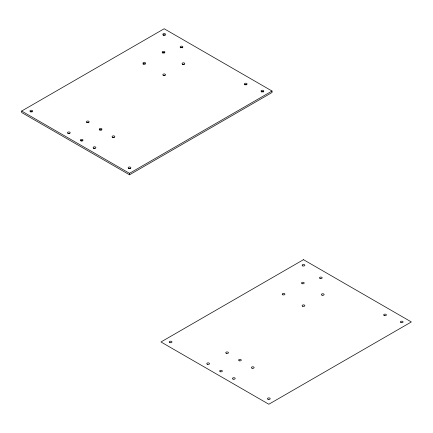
<?xml version="1.0" encoding="UTF-8"?>
<svg xmlns="http://www.w3.org/2000/svg" width="433" height="433" viewBox="0 0 433 433"><rect width="100%" height="100%" fill="white"/><g stroke="black" fill="none" stroke-linecap="round" stroke-linejoin="round"><path stroke-width="0.65" d="M21.65 111.048L164.177 28.757L272.032 91.033L272.032 92.51L129.51 174.802L21.65 112.526L21.65 111.048L129.51 173.319L272.032 91.033M129.51 173.319L129.51 174.802M182.472 64.528A1.364 0.785 0 0 1 184.209 64.436M163.403 75.558A1.364 0.785 0 0 1 164.946 75.558M162.57 53.037A1.364 0.785 0 0 1 164.497 53.037M143.085 64.333A1.364 0.785 0 0 1 145.239 64.16M99.655 130.133A1.364 0.785 0 0 1 101.582 130.133M86.73 122.772A1.364 0.785 0 0 1 88.825 122.772M112.688 137.456A1.364 0.785 0 0 1 114.231 137.456M261.359 92.007A1.364 0.785 0 0 1 263.448 92.007M163.133 35.3A1.364 0.785 0 0 1 165.222 35.3M128.633 168.637A1.364 0.785 0 0 1 130.382 168.637M30.407 111.925A1.364 0.785 0 0 1 32.15 111.925M244.84 84.868A1.364 0.785 0 0 1 246.583 84.868M180.545 47.847A1.364 0.785 0 0 1 182.472 47.847M68.068 133.564A1.364 0.785 0 0 1 69.61 133.564M81.02 140.936A1.364 0.785 0 0 1 82.34 140.936M93.745 148.389A1.364 0.785 0 0 1 95.06 148.319M303.49 259.681L160.968 341.967L268.823 404.243L411.35 321.952L303.49 259.681M322.071 295.209A1.364 0.785 0 0 0 324.117 294.527A1.364 0.785 0 0 0 322.071 293.845A1.364 0.785 0 0 0 322.071 295.209M302.694 306.283A1.364 0.785 0 0 0 304.848 305.725A1.364 0.785 0 0 0 302.938 304.929A1.364 0.785 0 0 0 302.694 306.283M302.169 283.718A1.364 0.785 0 0 0 304.21 283.036A1.364 0.785 0 0 0 302.169 282.354A1.364 0.785 0 0 0 302.169 283.718M282.911 294.835A1.364 0.785 0 0 0 284.952 294.153A1.364 0.785 0 0 0 282.911 293.471A1.364 0.785 0 0 0 282.911 294.835M239.254 360.813A1.364 0.785 0 0 0 241.295 360.132A1.364 0.785 0 0 0 239.254 359.45A1.364 0.785 0 0 0 239.254 360.813M226.41 353.398A1.364 0.785 0 0 0 228.456 352.716A1.364 0.785 0 0 0 226.41 352.04A1.364 0.785 0 0 0 226.41 353.398M252.093 368.229A1.364 0.785 0 0 0 254.133 367.547A1.364 0.785 0 0 0 252.093 366.865A1.364 0.785 0 0 0 252.093 368.229M401.039 322.634A1.364 0.785 0 0 0 403.08 321.952A1.364 0.785 0 0 0 401.039 321.275A1.364 0.785 0 0 0 401.039 322.634M302.813 265.922A1.364 0.785 0 0 0 304.854 265.245A1.364 0.785 0 0 0 302.813 264.563A1.364 0.785 0 0 0 302.813 265.922M268.141 399.361A1.364 0.785 0 0 0 270.187 398.679A1.364 0.785 0 0 0 268.141 397.997A1.364 0.785 0 0 0 268.141 399.361M169.915 342.649A1.364 0.785 0 0 0 171.961 341.967A1.364 0.785 0 0 0 169.915 341.291A1.364 0.785 0 0 0 169.915 342.649M384.347 315.592A1.364 0.785 0 0 0 386.388 314.91A1.364 0.785 0 0 0 384.347 314.228A1.364 0.785 0 0 0 384.347 315.592M320.144 278.527A1.364 0.785 0 0 0 322.19 277.845A1.364 0.785 0 0 0 320.144 277.163A1.364 0.785 0 0 0 320.144 278.527M207.472 364.337A1.364 0.785 0 0 0 209.518 363.655A1.364 0.785 0 0 0 207.472 362.973A1.364 0.785 0 0 0 207.472 364.337M220.316 371.747A1.364 0.785 0 0 0 222.356 371.065A1.364 0.785 0 0 0 220.316 370.388A1.364 0.785 0 0 0 220.316 371.747M233.035 379.119A1.364 0.785 0 0 0 235.189 378.561A1.364 0.785 0 0 0 233.279 377.76A1.364 0.785 0 0 0 233.035 379.119M182.753 64.284A1.364 0.785 0 0 0 184.799 63.602A1.364 0.785 0 0 0 182.753 62.92A1.364 0.785 0 0 0 182.753 64.284M163.495 75.402A1.364 0.785 0 0 0 165.536 74.72A1.364 0.785 0 0 0 163.495 74.038A1.364 0.785 0 0 0 163.495 75.402M162.851 52.794A1.364 0.785 0 0 0 164.897 52.112A1.364 0.785 0 0 0 162.851 51.43A1.364 0.785 0 0 0 162.851 52.794M143.594 63.911A1.364 0.785 0 0 0 145.634 63.229A1.364 0.785 0 0 0 143.594 62.552A1.364 0.785 0 0 0 143.594 63.911M99.936 129.889A1.364 0.785 0 0 0 101.977 129.207A1.364 0.785 0 0 0 99.936 128.525A1.364 0.785 0 0 0 99.936 129.889M87.098 122.474A1.364 0.785 0 0 0 89.138 121.797A1.364 0.785 0 0 0 87.098 121.116A1.364 0.785 0 0 0 87.098 122.474M112.775 137.304A1.364 0.785 0 0 0 114.821 136.622A1.364 0.785 0 0 0 112.775 135.94A1.364 0.785 0 0 0 112.775 137.304M261.721 91.709A1.364 0.785 0 0 0 263.767 91.033A1.364 0.785 0 0 0 261.721 90.351A1.364 0.785 0 0 0 261.721 91.709M163.495 35.003A1.364 0.785 0 0 0 165.536 34.321A1.364 0.785 0 0 0 163.495 33.639A1.364 0.785 0 0 0 163.495 35.003M128.828 168.437A1.364 0.785 0 0 0 130.869 167.755A1.364 0.785 0 0 0 128.828 167.078A1.364 0.785 0 0 0 128.828 168.437M30.597 111.725A1.364 0.785 0 0 0 32.643 111.048A1.364 0.785 0 0 0 30.597 110.366A1.364 0.785 0 0 0 30.597 111.725M245.029 84.668A1.364 0.785 0 0 0 247.075 83.986A1.364 0.785 0 0 0 245.029 83.309A1.364 0.785 0 0 0 245.029 84.668M180.832 47.603A1.364 0.785 0 0 0 182.872 46.921A1.364 0.785 0 0 0 180.832 46.239A1.364 0.785 0 0 0 180.832 47.603M68.154 133.413A1.364 0.785 0 0 0 70.2 132.731A1.364 0.785 0 0 0 68.154 132.049A1.364 0.785 0 0 0 68.154 133.413M80.998 140.822A1.364 0.785 0 0 0 83.039 140.14A1.364 0.785 0 0 0 80.998 139.464A1.364 0.785 0 0 0 80.998 140.822M93.837 148.238A1.364 0.785 0 0 0 95.882 147.556A1.364 0.785 0 0 0 93.837 146.874A1.364 0.785 0 0 0 93.837 148.238"/></g></svg>
